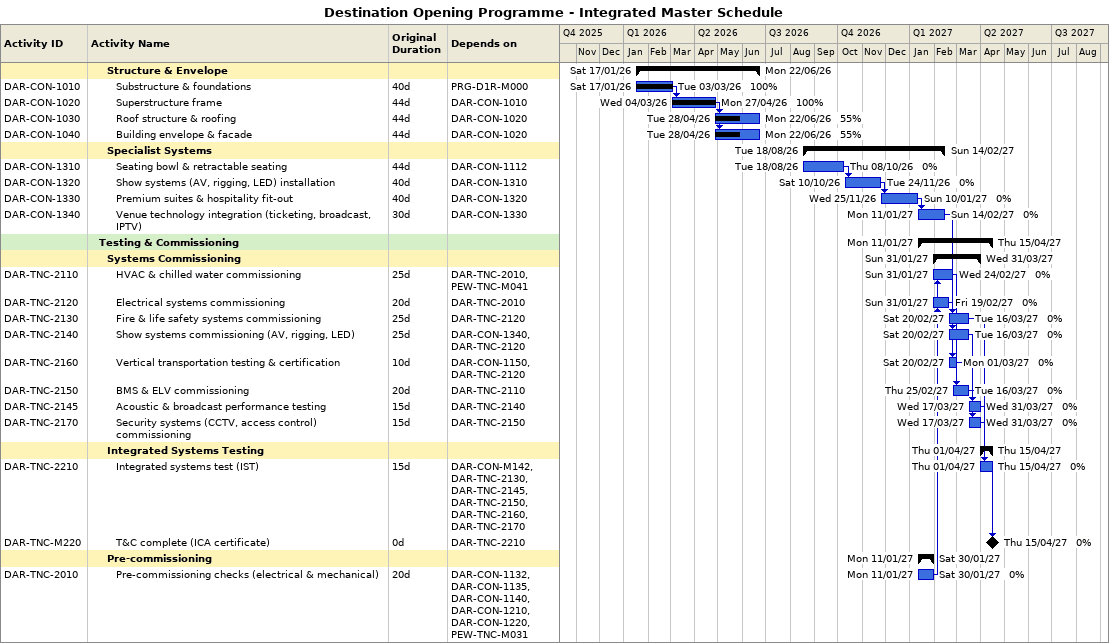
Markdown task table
Destination Opening Programme - Integrated Master Schedule

| ID | Level | Task | Original duration | Start | Finish | Predecessors | % complete |
|---|---|---|---|---|---|---|---|
|  | 3 | **Structure & Envelope** |  | 2026-01-17 | 2026-06-22 |  |  |
| DAR-CON-1010 | 4 | Substructure & foundations | 40d | 2026-01-17 | 2026-03-03 | PRG-D1R-M000 | 100 |
| DAR-CON-1020 | 4 | Superstructure frame | 44d | 2026-03-04 | 2026-04-27 | DAR-CON-1010 | 100 |
| DAR-CON-1030 | 4 | Roof structure & roofing | 44d | 2026-04-28 | 2026-06-22 | DAR-CON-1020 | 55 |
| DAR-CON-1040 | 4 | Building envelope & facade | 44d | 2026-04-28 | 2026-06-22 | DAR-CON-1020 | 55 |
|  | 3 | **Specialist Systems** |  | 2026-08-18 | 2027-02-14 |  |  |
| DAR-CON-1310 | 4 | Seating bowl & retractable seating | 44d | 2026-08-18 | 2026-10-08 | DAR-CON-1112 | 0 |
| DAR-CON-1320 | 4 | Show systems (AV, rigging, LED) installation | 40d | 2026-10-10 | 2026-11-24 | DAR-CON-1310 | 0 |
| DAR-CON-1330 | 4 | Premium suites & hospitality fit-out | 40d | 2026-11-25 | 2027-01-10 | DAR-CON-1320 | 0 |
| DAR-CON-1340 | 4 | Venue technology integration (ticketing, broadcast, IPTV) | 30d | 2027-01-11 | 2027-02-14 | DAR-CON-1330 | 0 |
|  | 2 | **Testing & Commissioning** |  | 2027-01-11 | 2027-04-15 |  |  |
|  | 3 | **Systems Commissioning** |  | 2027-01-31 | 2027-03-31 |  |  |
| DAR-TNC-2110 | 4 | HVAC & chilled water commissioning | 25d | 2027-01-31 | 2027-02-24 | DAR-TNC-2010, PEW-TNC-M041 | 0 |
| DAR-TNC-2120 | 4 | Electrical systems commissioning | 20d | 2027-01-31 | 2027-02-19 | DAR-TNC-2010 | 0 |
| DAR-TNC-2130 | 4 | Fire & life safety systems commissioning | 25d | 2027-02-20 | 2027-03-16 | DAR-TNC-2120 | 0 |
| DAR-TNC-2140 | 4 | Show systems commissioning (AV, rigging, LED) | 25d | 2027-02-20 | 2027-03-16 | DAR-CON-1340, DAR-TNC-2120 | 0 |
| DAR-TNC-2160 | 4 | Vertical transportation testing & certification | 10d | 2027-02-20 | 2027-03-01 | DAR-CON-1150, DAR-TNC-2120 | 0 |
| DAR-TNC-2150 | 4 | BMS & ELV commissioning | 20d | 2027-02-25 | 2027-03-16 | DAR-TNC-2110 | 0 |
| DAR-TNC-2145 | 4 | Acoustic & broadcast performance testing | 15d | 2027-03-17 | 2027-03-31 | DAR-TNC-2140 | 0 |
| DAR-TNC-2170 | 4 | Security systems (CCTV, access control) commissioning | 15d | 2027-03-17 | 2027-03-31 | DAR-TNC-2150 | 0 |
|  | 3 | **Integrated Systems Testing** |  | 2027-04-01 | 2027-04-15 |  |  |
| DAR-TNC-2210 | 4 | Integrated systems test (IST) | 15d | 2027-04-01 | 2027-04-15 | DAR-CON-M142, DAR-TNC-2130, DAR-TNC-2145, DAR-TNC-2150, DAR-TNC-2160, DAR-TNC-2170 | 0 |
| DAR-TNC-M220 | 4 | T&C complete (ICA certificate) | 0d | 2027-04-15 | 2027-04-15 | DAR-TNC-2210 | 0 |
|  | 3 | **Pre-commissioning** |  | 2027-01-11 | 2027-01-30 |  |  |
| DAR-TNC-2010 | 4 | Pre-commissioning checks (electrical & mechanical) | 20d | 2027-01-11 | 2027-01-30 | DAR-CON-1132, DAR-CON-1135, DAR-CON-1140, DAR-CON-1210, DAR-CON-1220, PEW-TNC-M031 | 0 |
